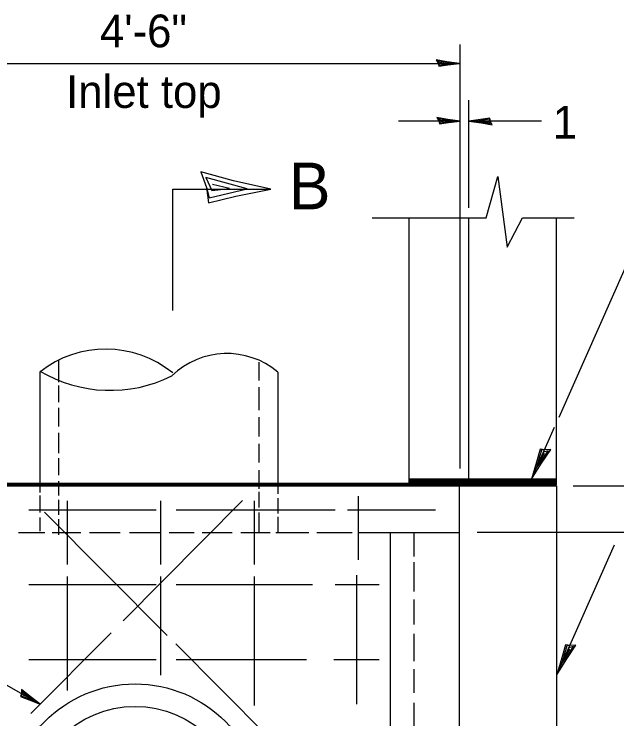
# Model space of a CAD drawing. Extents: x 0 to 2.83, y -0.1 to 1.83.
# Drawn here: x 0.5329 to 0.748, y 0.8898 to 1.1412 of the extents above; entities that cross this region are included whole.
import ezdxf

# ---------------------------------------------------------------- set-up
doc = ezdxf.new("R2010")
doc.units = 0
for name, color, linetype in [('RD_Pr_Roadway_Dimensions', 7, 'Continuous'), ('RD_Pr_Roadway_Notes', 7, 'Continuous'), ('SH_General_Details', 7, 'Continuous')]:
    doc.layers.add(name, color=color, linetype=linetype)

msp = doc.modelspace()

# ---------------------------------------------------------------- linework, layer by layer
at = {"layer": 'RD_Pr_Roadway_Dimensions'}
for p, q in [((0.6921002673370734, 1.0726976025501886), (0.6921002673370734, 1.1303692692118386)), ((0.4709702673418418, 1.1235759358803432), (0.691788600669612, 1.1235759358803432)), ((0.695175267345269, 1.0720942692163091), (0.695175267345269, 1.1104409358697633)), ((0.6921002673370734, 1.1030142692128817), (0.6700986006719962, 1.1030142692128817)), ((0.7210252673288777, 1.1030142692128817), (0.695175267345269, 1.1030142692128817)), ((0.7323052673405006, 0.9729392692046861), (0.8355119340082601, 0.9729392692046861)), ((0.6981269339984253, 0.9564292692142229), (0.7866902673309639, 0.9564292692142229))]:
    msp.add_line(p, q, dxfattribs=at)
for points in [[(0.68413693400826, 1.123687602539609), (0.6843936006685689, 1.1225459358694654), (0.6876286006635025, 1.1230376025440791), (0.691788600669612, 1.1235759358803432), (0.6873469340069189, 1.1241859358745316), (0.6834552673360303, 1.1248692692118387), (0.68413693400826, 1.123687602539609), (0.6844786006672278, 1.1229326025443773), (0.6889936006730393, 1.123582602540652), (0.684058600670655, 1.124449269215266), (0.6847869340045348, 1.123477602541695), (0.6868602673275367, 1.1236092692020039), (0.6848652673428849, 1.123910935879002)], [(0.6844486006757214, 1.1031259358721475), (0.6847052673360303, 1.1019842692020039), (0.6879402673309639, 1.1024759358766179), (0.6921002673370734, 1.1030142692128817), (0.6876586006743803, 1.1036242692070704), (0.6837669340034918, 1.1043076025443772), (0.6844486006757214, 1.1031259358721475), (0.6847902673346892, 1.1023709358769158), (0.6893052673405007, 1.1030209358731906), (0.6843702673381165, 1.1038876025478046), (0.6850986006719962, 1.1029159358742338), (0.6871719339949981, 1.1030476025345426), (0.6851769340103463, 1.1033492692115408)], [(0.7028269340058759, 1.1029026025334994), (0.702570267345567, 1.1040442692043881), (0.699335267331262, 1.1035526025491456), (0.695175267345269, 1.1030142692128817), (0.6996169340079621, 1.1024042692186933), (0.7035086006781056, 1.1017209358813862), (0.7028269340058759, 1.1029026025334994), (0.7024852673275367, 1.1036576025488476), (0.6979702673418418, 1.1030076025324564), (0.702905267344226, 1.102140935877959), (0.7021769340103462, 1.1031126025515299), (0.7001036006672278, 1.1029809358718494), (0.7020986006719961, 1.1026792692142229)]]:
    msp.add_lwpolyline(points, dxfattribs=at)
at = {"layer": 'RD_Pr_Roadway_Notes'}
for p, q in [((0.7273419340116873, 0.9974459358851115), (0.7510486006600753, 1.0508376025358837)), ((0.7174936006730392, 0.9752642692128818), (0.725741934007962, 0.993844269216309)), ((0.7265252673288778, 0.9054742692115406), (0.7471019340021506, 0.9518159358697633))]:
    msp.add_line(p, q, dxfattribs=at)
for points in [[(0.7223019340103463, 0.985687602539609), (0.7205819340011075, 0.9860276025334994), (0.7192952673299209, 0.9812976025345426), (0.7174936006730392, 0.9752642692128818), (0.7210302673442259, 0.9809809358718495), (0.7243369339963391, 0.9859026025334995), (0.7223019340103463, 0.985687602539609), (0.7210602673357323, 0.9856759358840684), (0.7192036006709531, 0.9790976025464635), (0.7233919340034917, 0.9853342692057292), (0.7216152673428848, 0.9849226025345426), (0.7205352673394576, 0.9819992692070703), (0.7221702673299208, 0.9845459358694653)], [(0.44238193399365694, 0.9423559358718495), (0.4588636006778077, 0.9423559358718495), (0.5421452673336461, 0.894995935876916)], [(0.7313336006661847, 0.9158976025382678), (0.7296136006778077, 0.9162376025515299), (0.7283269340058759, 0.9115076025324563), (0.7265252673288778, 0.9054742692115406), (0.7300619340008095, 0.9111909358697633), (0.7333686006730392, 0.9161126025515298), (0.7313336006661847, 0.9158976025382678), (0.7300919340116874, 0.9158859358827274), (0.7282352673275366, 0.9093076025443773), (0.7324236006600753, 0.9155442692043881), (0.7306469339987234, 0.9151326025324563), (0.7295669339960411, 0.9122092692057292), (0.7312019340058759, 0.9147559358673791)], [(0.5355486006600753, 0.8988742692070704), (0.5352086006661847, 0.8977559358673791), (0.5382619340082601, 0.8965892692009608), (0.5421452673336461, 0.894995935876916), (0.5385869339963392, 0.8977192692163091), (0.5355402673346892, 0.9002376025515298), (0.5355486006600753, 0.8988742692070704), (0.5354736006719962, 0.8980492691996197), (0.5397152673264936, 0.8963842692176501), (0.5358536006672279, 0.899574269215266), (0.5360102673431829, 0.8983676025467615), (0.5378786006635026, 0.8974592692057292), (0.5362969339949981, 0.8987109358708064)]]:
    msp.add_lwpolyline(points, dxfattribs=at)
at = {"layer": 'SH_General_Details'}
for p, q in [((0.5895802673360303, 1.0787709358731905), (0.6244736006719962, 1.0787709358731905)), ((0.5895802673360303, 1.0354409358697634), (0.5895802673360303, 1.0787709358731905)), ((0.6921002673370734, 0.9790492691996198), (0.6921002673370734, 1.0726976025501886)), ((0.6605952673418418, 1.0684826025369267), (0.7013286006709532, 1.0684826025369267)), ((0.6738536006672278, 0.9738309358755748), (0.6738536006672278, 1.0684826025369267)), ((0.695175267345269, 0.9732259358766179), (0.695175267345269, 1.0684826025369267)), ((0.714315267330964, 1.0684826025369267), (0.7327086006661847, 1.0684826025369267)), ((0.726471934006919, 0.9732259358766179), (0.726471934006919, 1.0684826025369267)), ((0.5487102673312619, 1.0177226025464634), (0.5487102673312619, 1.0099342692094544)), ((0.6203769339984253, 1.0104459358851114), (0.6203769339984253, 1.0170209358731905)), ((0.5420436006648437, 1.013467602551232), (0.5420436006648437, 0.9705159358779589)), ((0.6270436006648437, 1.013467602551232), (0.6270436006648437, 0.970004269202302)), ((0.5487102673312619, 1.0086542692186933), (0.5487102673312619, 1.002767602543036)), ((0.6203769339984253, 0.9999509358803431), (0.6203769339984253, 1.0081426025430362)), ((0.5487102673312619, 1.000719269216309), (0.5487102673312619, 0.9940642692046862)), ((0.6203769339984253, 0.9904809358718495), (0.6203769339984253, 0.9973926025430362)), ((0.5487102673312619, 0.9917609358827273), (0.5487102673312619, 0.984594269216309)), ((0.6203769339984253, 0.981265935877959), (0.6203769339984253, 0.9879209358694653)), ((0.5487102673312619, 0.9828026025491456), (0.5487102673312619, 0.9766592692139249)), ((0.6203769339984253, 0.9717959358694653), (0.6203769339984253, 0.9784509358803432)), ((0.47104193399976646, 0.9738309358755748), (0.726471934006919, 0.9738309358755748)), ((0.47104193399976646, 0.9738142692046862), (0.726471934006919, 0.9738142692046862)), ((0.47104193399976646, 0.9737976025345425), (0.726471934006919, 0.9737976025345425)), ((0.47104193399976646, 0.9737809358837705), (0.726471934006919, 0.9737809358837705)), ((0.47104193399976646, 0.9737642692128817), (0.726471934006919, 0.9737642692128817)), ((0.47104193399976646, 0.9737476025419931), (0.726471934006919, 0.9737476025419931)), ((0.47104193399976646, 0.9737309358718494), (0.726471934006919, 0.9737309358718494)), ((0.47104193399976646, 0.9737142692009608), (0.726471934006919, 0.9737142692009608)), ((0.47104193399976646, 0.9736976025501888), (0.726471934006919, 0.9736976025501888)), ((0.47104193399976646, 0.9736809358793), (0.726471934006919, 0.9736809358793)), ((0.47104193399976646, 0.9736642692091565), (0.726471934006919, 0.9736642692091565)), ((0.47104193399976646, 0.9736476025382678), (0.726471934006919, 0.9736476025382678)), ((0.47104193399976646, 0.9736309358673791), (0.726471934006919, 0.9736309358673791)), ((0.47104193399976646, 0.9736142692166071), (0.726471934006919, 0.9736142692166071)), ((0.47104193399976646, 0.9735976025464634), (0.726471934006919, 0.9735976025464634)), ((0.47104193399976646, 0.9735809358755748), (0.726471934006919, 0.9735809358755748)), ((0.47104193399976646, 0.9735642692046861), (0.726471934006919, 0.9735642692046861)), ((0.47104193399976646, 0.9735476025345425), (0.726471934006919, 0.9735476025345425)), ((0.47104193399976646, 0.9735309358837704), (0.726471934006919, 0.9735309358837704)), ((0.47104193399976646, 0.9735142692128818), (0.726471934006919, 0.9735142692128818)), ((0.47104193399976646, 0.9734976025419931), (0.726471934006919, 0.9734976025419931)), ((0.47104193399976646, 0.9734809358718495), (0.726471934006919, 0.9734809358718495)), ((0.47104193399976646, 0.9734642692009609), (0.726471934006919, 0.9734642692009609)), ((0.47104193399976646, 0.9734476025501887), (0.726471934006919, 0.9734476025501887)), ((0.47104193399976646, 0.9734309358793001), (0.726471934006919, 0.9734309358793001)), ((0.47104193399976646, 0.9734142692091565), (0.726471934006919, 0.9734142692091565)), ((0.47104193399976646, 0.9733976025382678), (0.726471934006919, 0.9733976025382678)), ((0.47104193399976646, 0.9733809358673792), (0.726471934006919, 0.9733809358673792)), ((0.47104193399976646, 0.973364269216607), (0.726471934006919, 0.973364269216607)), ((0.47104193399976646, 0.9733476025464635), (0.726471934006919, 0.9733476025464635)), ((0.47104193399976646, 0.9733309358755747), (0.726471934006919, 0.9733309358755747)), ((0.47104193399976646, 0.9733142692046861), (0.726471934006919, 0.9733142692046861)), ((0.47104193399976646, 0.9732976025345426), (0.726471934006919, 0.9732976025345426)), ((0.47104193399976646, 0.9732809358837704), (0.726471934006919, 0.9732809358837704)), ((0.47104193399976646, 0.9732642692128818), (0.726471934006919, 0.9732642692128818)), ((0.47104193399976646, 0.973247602541993), (0.726471934006919, 0.973247602541993)), ((0.47104193399976646, 0.9732309358718495), (0.726471934006919, 0.9732309358718495)), ((0.47104193399976646, 0.9732142692009609), (0.726471934006919, 0.9732142692009609)), ((0.47104193399976646, 0.9731976025501887), (0.726471934006919, 0.9731976025501887)), ((0.47104193399976646, 0.9731809358793001), (0.726471934006919, 0.9731809358793001)), ((0.47104193399976646, 0.9731642692091564), (0.726471934006919, 0.9731642692091564)), ((0.47104193399976646, 0.9731476025382678), (0.726471934006919, 0.9731476025382678)), ((0.47104193399976646, 0.9731309358673792), (0.726471934006919, 0.9731309358673792)), ((0.47104193399976646, 0.973114269216607), (0.726471934006919, 0.973114269216607)), ((0.47104193399976646, 0.9730976025464635), (0.726471934006919, 0.9730976025464635)), ((0.47104193399976646, 0.9730809358755748), (0.726471934006919, 0.9730809358755748)), ((0.5487102673312619, 0.9746109358670811), (0.5487102673312619, 0.9694926025467615)), ((0.6738536006672278, 0.9753809358673792), (0.726471934006919, 0.9753809358673792)), ((0.6738536006672278, 0.975364269216607), (0.726471934006919, 0.975364269216607)), ((0.6738536006672278, 0.9753476025464635), (0.726471934006919, 0.9753476025464635)), ((0.6738536006672278, 0.9753309358755747), (0.726471934006919, 0.9753309358755747)), ((0.6738536006672278, 0.9753142692046861), (0.726471934006919, 0.9753142692046861)), ((0.6738536006672278, 0.9752976025345426), (0.726471934006919, 0.9752976025345426)), ((0.6738536006672278, 0.9752809358837704), (0.726471934006919, 0.9752809358837704)), ((0.6738536006672278, 0.9752642692128818), (0.726471934006919, 0.9752642692128818)), ((0.6738536006672278, 0.975247602541993), (0.726471934006919, 0.975247602541993)), ((0.6738536006672278, 0.9752309358718495), (0.726471934006919, 0.9752309358718495)), ((0.6738536006672278, 0.9752142692009609), (0.726471934006919, 0.9752142692009609)), ((0.6738536006672278, 0.9751976025501887), (0.726471934006919, 0.9751976025501887)), ((0.6738536006672278, 0.9751809358793001), (0.726471934006919, 0.9751809358793001)), ((0.6738536006672278, 0.9751642692091564), (0.726471934006919, 0.9751642692091564)), ((0.6738536006672278, 0.9751476025382678), (0.726471934006919, 0.9751476025382678)), ((0.6738536006672278, 0.9751309358673791), (0.726471934006919, 0.9751309358673791)), ((0.6738536006672278, 0.9751292692023019), (0.726471934006919, 0.9751292692023019)), ((0.6738536006672278, 0.9751276025372247), (0.726471934006919, 0.9751276025372247)), ((0.6738536006672278, 0.9751259358721475), (0.726471934006919, 0.9751259358721475)), ((0.6738536006672278, 0.9751242692070703), (0.726471934006919, 0.9751242692070703)), ((0.6738536006672278, 0.9751226025419931), (0.726471934006919, 0.9751226025419931)), ((0.6738536006672278, 0.9751209358769158), (0.726471934006919, 0.9751209358769158)), ((0.6738536006672278, 0.9751192692118387), (0.726471934006919, 0.9751192692118387)), ((0.6738536006672278, 0.9751176025467615), (0.726471934006919, 0.9751176025467615)), ((0.6738536006672278, 0.9751159358816842), (0.726471934006919, 0.9751159358816842)), ((0.6738536006672278, 0.975114269216607), (0.726471934006919, 0.975114269216607)), ((0.6738536006672278, 0.9751126025515299), (0.726471934006919, 0.9751126025515299)), ((0.6738536006672278, 0.9751109358670811), (0.726471934006919, 0.9751109358670811)), ((0.6738536006672278, 0.9751092692020039), (0.726471934006919, 0.9751092692020039)), ((0.6738536006672278, 0.9751076025369267), (0.726471934006919, 0.9751076025369267)), ((0.6738536006672278, 0.9750976025464635), (0.726471934006919, 0.9750976025464635)), ((0.6738536006672278, 0.9750809358755748), (0.726471934006919, 0.9750809358755748)), ((0.6738536006672278, 0.9750642692046861), (0.726471934006919, 0.9750642692046861)), ((0.6738536006672278, 0.9750476025345425), (0.726471934006919, 0.9750476025345425)), ((0.6738536006672278, 0.9750309358837704), (0.726471934006919, 0.9750309358837704)), ((0.6738536006672278, 0.9750142692128818), (0.726471934006919, 0.9750142692128818)), ((0.6738536006672278, 0.9749976025419931), (0.726471934006919, 0.9749976025419931)), ((0.6738536006672278, 0.9749809358718495), (0.726471934006919, 0.9749809358718495)), ((0.6738536006672278, 0.9749642692009608), (0.726471934006919, 0.9749642692009608)), ((0.6738536006672278, 0.9749476025501888), (0.726471934006919, 0.9749476025501888)), ((0.6738536006672278, 0.9749309358793), (0.726471934006919, 0.9749309358793)), ((0.6738536006672278, 0.9749142692091565), (0.726471934006919, 0.9749142692091565)), ((0.6738536006672278, 0.9748976025382678), (0.726471934006919, 0.9748976025382678)), ((0.6738536006672278, 0.9748809358673791), (0.726471934006919, 0.9748809358673791)), ((0.6738536006672278, 0.9748642692166071), (0.726471934006919, 0.9748642692166071)), ((0.6738536006672278, 0.9748476025464634), (0.726471934006919, 0.9748476025464634)), ((0.6738536006672278, 0.9748309358755748), (0.726471934006919, 0.9748309358755748)), ((0.6738536006672278, 0.9748142692046862), (0.726471934006919, 0.9748142692046862)), ((0.6738536006672278, 0.9747976025345425), (0.726471934006919, 0.9747976025345425)), ((0.6738536006672278, 0.9747809358837705), (0.726471934006919, 0.9747809358837705)), ((0.6738536006672278, 0.9747642692128817), (0.726471934006919, 0.9747642692128817)), ((0.6738536006672278, 0.9747476025419931), (0.726471934006919, 0.9747476025419931)), ((0.6738536006672278, 0.9747309358718494), (0.726471934006919, 0.9747309358718494)), ((0.6738536006672278, 0.9747142692009608), (0.726471934006919, 0.9747142692009608)), ((0.6738536006672278, 0.9746976025501888), (0.726471934006919, 0.9746976025501888)), ((0.6738536006672278, 0.9746809358793), (0.726471934006919, 0.9746809358793)), ((0.6738536006672278, 0.9746642692091565), (0.726471934006919, 0.9746642692091565)), ((0.6738536006672278, 0.9746476025382678), (0.726471934006919, 0.9746476025382678)), ((0.6738536006672278, 0.9746309358673791), (0.726471934006919, 0.9746309358673791)), ((0.6738536006672278, 0.9746142692166071), (0.726471934006919, 0.9746142692166071)), ((0.6738536006672278, 0.9745976025464634), (0.726471934006919, 0.9745976025464634)), ((0.6738536006672278, 0.9745809358755748), (0.726471934006919, 0.9745809358755748)), ((0.6738536006672278, 0.9745642692046861), (0.726471934006919, 0.9745642692046861)), ((0.6738536006672278, 0.9745476025345425), (0.726471934006919, 0.9745476025345425)), ((0.6738536006672278, 0.9745309358837704), (0.726471934006919, 0.9745309358837704)), ((0.6738536006672278, 0.9745142692128818), (0.726471934006919, 0.9745142692128818)), ((0.6738536006672278, 0.9744976025419931), (0.726471934006919, 0.9744976025419931)), ((0.6738536006672278, 0.9744809358718495), (0.726471934006919, 0.9744809358718495)), ((0.6738536006672278, 0.9744642692009609), (0.726471934006919, 0.9744642692009609)), ((0.6738536006672278, 0.9744476025501887), (0.726471934006919, 0.9744476025501887)), ((0.6738536006672278, 0.9744309358793001), (0.726471934006919, 0.9744309358793001)), ((0.6738536006672278, 0.9744142692091565), (0.726471934006919, 0.9744142692091565)), ((0.6738536006672278, 0.9743976025382678), (0.726471934006919, 0.9743976025382678)), ((0.6738536006672278, 0.9743809358673792), (0.726471934006919, 0.9743809358673792)), ((0.6738536006672278, 0.974364269216607), (0.726471934006919, 0.974364269216607)), ((0.6738536006672278, 0.9743476025464635), (0.726471934006919, 0.9743476025464635)), ((0.6738536006672278, 0.9743309358755747), (0.726471934006919, 0.9743309358755747)), ((0.6738536006672278, 0.9743142692046861), (0.726471934006919, 0.9743142692046861)), ((0.6738536006672278, 0.9742976025345426), (0.726471934006919, 0.9742976025345426)), ((0.6738536006672278, 0.9742809358837704), (0.726471934006919, 0.9742809358837704)), ((0.6738536006672278, 0.9742642692128818), (0.726471934006919, 0.9742642692128818)), ((0.6738536006672278, 0.974247602541993), (0.726471934006919, 0.974247602541993)), ((0.6738536006672278, 0.9742309358718495), (0.726471934006919, 0.9742309358718495)), ((0.6738536006672278, 0.9742142692009609), (0.726471934006919, 0.9742142692009609)), ((0.6738536006672278, 0.9741976025501887), (0.726471934006919, 0.9741976025501887)), ((0.6738536006672278, 0.9741809358793001), (0.726471934006919, 0.9741809358793001)), ((0.6738536006672278, 0.9741642692091564), (0.726471934006919, 0.9741642692091564)), ((0.6738536006672278, 0.9741476025382678), (0.726471934006919, 0.9741476025382678)), ((0.6738536006672278, 0.9741309358673792), (0.726471934006919, 0.9741309358673792)), ((0.6738536006672278, 0.974114269216607), (0.726471934006919, 0.974114269216607)), ((0.6738536006672278, 0.9740976025464635), (0.726471934006919, 0.9740976025464635)), ((0.6738536006672278, 0.9740809358755748), (0.726471934006919, 0.9740809358755748)), ((0.6738536006672278, 0.9740642692046861), (0.726471934006919, 0.9740642692046861)), ((0.6738536006672278, 0.9740476025345425), (0.726471934006919, 0.9740476025345425)), ((0.6738536006672278, 0.9740309358837704), (0.726471934006919, 0.9740309358837704)), ((0.6738536006672278, 0.9740142692128818), (0.726471934006919, 0.9740142692128818)), ((0.6738536006672278, 0.9739976025419931), (0.726471934006919, 0.9739976025419931)), ((0.6738536006672278, 0.9739809358718495), (0.726471934006919, 0.9739809358718495)), ((0.6738536006672278, 0.9739642692009608), (0.726471934006919, 0.9739642692009608)), ((0.6738536006672278, 0.9739476025501888), (0.726471934006919, 0.9739476025501888)), ((0.6738536006672278, 0.9739309358793), (0.726471934006919, 0.9739309358793)), ((0.6738536006672278, 0.9737609358827274), (0.726471934006919, 0.9737609358827274)), ((0.6738536006672278, 0.9736926025348406), (0.726471934006919, 0.9736926025348406)), ((0.6738536006672278, 0.9736226025419931), (0.726471934006919, 0.9736226025419931)), ((0.6738536006672278, 0.9735542692142228), (0.726471934006919, 0.9735542692142228)), ((0.6738536006672278, 0.9734842692020039), (0.726471934006919, 0.9734842692020039)), ((0.6738536006672278, 0.9734142692091565), (0.726471934006919, 0.9734142692091565)), ((0.6738536006672278, 0.9733459358813862), (0.726471934006919, 0.9733459358813862)), ((0.6738536006672278, 0.9732759358684222), (0.726471934006919, 0.9732759358684222)), ((0.6738536006672278, 0.973207602540652), (0.726471934006919, 0.973207602540652)), ((0.47104193399976646, 0.9729392692046861), (0.726471934006919, 0.9729392692046861)), ((0.6203769339984253, 0.965140935877959), (0.6203769339984253, 0.9707726025382678)), ((0.6916336006781056, 0.9729392692046861), (0.6916336006781056, 0.7406326025324563)), ((0.726471934006919, 0.9729392692046861), (0.726471934006919, 0.7406326025324563)), ((0.5420436006648437, 0.9694926025467615), (0.5420436006648437, 0.9633492692115406)), ((0.6270436006648437, 0.9684676025512318), (0.6270436006648437, 0.9630926025512319)), ((0.6556252673333481, 0.9691959358851115), (0.6556252673333481, 0.9464726025464635)), ((0.5487102673312619, 0.9679559358755748), (0.5487102673312619, 0.9625809358755748)), ((0.5518369339963392, 0.9675742692152659), (0.5518369339963392, 0.9448509358766178)), ((0.5717919339997665, 0.9247759358684222), (0.614421933994998, 0.9676342692176502)), ((0.5851702673299208, 0.9675742692152659), (0.5851702673299208, 0.9448509358766178)), ((0.6185036006635025, 0.9675742692152659), (0.6185036006635025, 0.9448509358766178)), ((0.5381919339960411, 0.9643276025454204), (0.5836386006733373, 0.9643276025454204)), ((0.5437319339973823, 0.9634976025419931), (0.5875569340055778, 0.9195542692142229)), ((0.5906719339949981, 0.9643276025454204), (0.647480267332305, 0.9643276025454204)), ((0.6203769339984253, 0.9561826025443773), (0.6203769339984253, 0.9633492692115406)), ((0.6442352673275367, 0.9643276025454204), (0.6469402673309639, 0.9643276025454204)), ((0.651808600670655, 0.9643276025454204), (0.6831902673309639, 0.9643276025454204)), ((0.5420436006648437, 0.9615576025443773), (0.5420436006648437, 0.9566942691999177)), ((0.5487102673312619, 0.9610459358694653), (0.5487102673312619, 0.9554142692091565)), ((0.6270436006648437, 0.9618126025396089), (0.6270436006648437, 0.956437602539609)), ((0.5344369340008095, 0.9562726025382678), (0.5439069340093031, 0.9562726025382678)), ((0.5464669340116873, 0.9562726025382678), (0.5567052673360303, 0.9562726025382678)), ((0.559776933993955, 0.9562726025382678), (0.5707836006743804, 0.9562726025382678)), ((0.5741119340127304, 0.9562726025382678), (0.5848619340127305, 0.9562726025382678)), ((0.5881902673309639, 0.9562726025382678), (0.5971486006638006, 0.9562726025382678)), ((0.5999636006614164, 0.9562726025382678), (0.6107136006614163, 0.9562726025382678)), ((0.6137852673394576, 0.9562726025382678), (0.6242802673442259, 0.9562726025382678)), ((0.6263286006709531, 0.9562726025382678), (0.6381019340021507, 0.9562726025382678)), ((0.6409186006648436, 0.9562726025382678), (0.653460267331262, 0.9562726025382678)), ((0.6557636006733373, 0.9562726025382678), (0.6668886006733373, 0.9562726025382678)), ((0.6668886006733373, 0.9562726025382678), (0.6918552673323051, 0.9562726025382678)), ((0.667026933993955, 0.9561826025443773), (0.667026933993955, 0.7572992691996198)), ((0.6755736006757215, 0.9562726025382678), (0.6755736006757215, 0.9482476025419931)), ((0.6755736006757215, 0.9482476025419931), (0.6755736006757215, 0.9477359358670812)), ((0.6755736006757215, 0.9456876025396089), (0.6755736006757215, 0.9351926025348405)), ((0.5518369339963392, 0.9405226025382678), (0.5518369339963392, 0.8999442691999178)), ((0.5851702673299208, 0.9405226025382678), (0.5851702673299208, 0.9053542692067723)), ((0.6185036006635025, 0.9405226025382678), (0.6185036006635025, 0.8945342692139249)), ((0.6550836006661848, 0.9410609358745317), (0.6550836006661848, 0.8950726025501887)), ((0.5381919339960411, 0.937660935879002), (0.5836386006733373, 0.937660935879002)), ((0.5906719339949981, 0.937660935879002), (0.6393652673428849, 0.937660935879002)), ((0.647480267332305, 0.937660935879002), (0.6631719339949981, 0.937660935879002)), ((0.6755736006757215, 0.9323776025372247), (0.6755736006757215, 0.9234192692043881)), ((0.5388752673333481, 0.8916826025443773), (0.5674752673370734, 0.9204359358745317)), ((0.6755736006757215, 0.9200909358660381), (0.6755736006757215, 0.9103642692166071)), ((0.5905719340106442, 0.9165326025488476), (0.6258536006672278, 0.8811559358837704)), ((0.5381919339960411, 0.9109942692118387), (0.5836386006733373, 0.9109942692118387)), ((0.5906719339949981, 0.9109942692118387), (0.6372019340058759, 0.9109942692118387)), ((0.6469402673309639, 0.9109942692118387), (0.6631719339949981, 0.9109942692118387)), ((0.6755736006757215, 0.9075492691996198), (0.6755736006757215, 0.899102602541695)), ((0.6755736006757215, 0.8955192692081134), (0.6755736006757215, 0.8868159358697634))]:
    msp.add_line(p, q, dxfattribs=at)
for points in [[(0.6015169340034917, 1.0792992691996197), (0.6022919339997664, 1.0738276025454203), (0.6119836006624595, 1.0761959358851114), (0.6244736006719962, 1.0787709358731905), (0.6111536006791487, 1.0816909358697633), (0.599471934006919, 1.0849709358813862), (0.6015169340034917, 1.0792992691996197), (0.602546933994998, 1.0756826025443773), (0.6160786006709531, 1.0787959358694652), (0.6012819340093032, 1.0829476025501887), (0.603471934006919, 1.0782826025488477), (0.6096936006611183, 1.0789226025345424), (0.6037119339963392, 1.0803876025478045)], [(0.7013286006709532, 1.0684826025369267), (0.7054302673405006, 1.0832859358790021), (0.708846934006919, 1.057995935876916), (0.714315267330964, 1.0684826025369267)]]:
    msp.add_lwpolyline(points, dxfattribs=at)
for radius in [0.04556600499404969, 0.03755017095685308]:
    msp.add_circle((0.5760634685618773, 0.8566609508397679), radius, dxfattribs=at)
for centre, radius, start, end in [((0.5655664497679069, 0.9838343663613002), 0.037834643101815044, 50.8044, 128.44267222222223), ((0.6088401951452688, 0.9918119343521695), 0.02829006495759535, 49.95035555555556, 134.17800833333334), ((0.5672014720899955, 1.056250610251973), 0.049293401490158574, 239.31810555555555, 296.4078944444444)]:
    msp.add_arc(centre, radius, start, end, dxfattribs=at)

# ---------------------------------------------------------------- texts
at = {"layer": 'RD_Pr_Roadway_Dimensions'}
for s, p in [('4\'-6"', (0.5635136507949047, 1.1293392692009607)), ('Inlet top', (0.5514477251163048, 1.1077142692009607)), ('1', (0.7250419339997665, 1.0967642692128818))]:
    msp.add_text(s, height=0.011666669999999999, dxfattribs=at).set_placement(p)
at = {"layer": 'SH_General_Details'}
msp.add_text('B', height=0.016666670000000005, dxfattribs=at).set_placement((0.6309286006754234, 1.0715376025440793))

doc.saveas('drawing.dxf')
